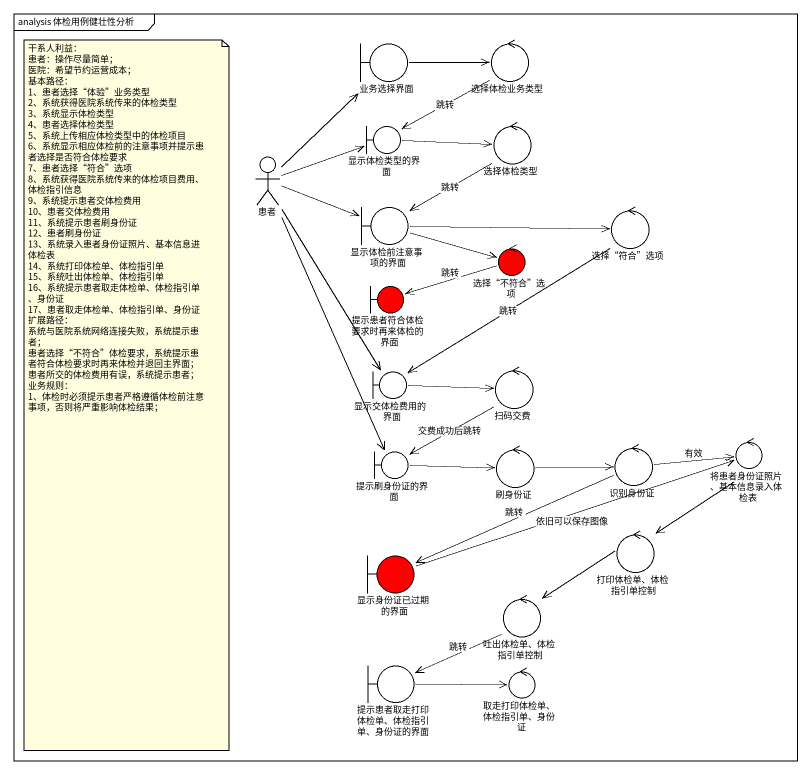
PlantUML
@startuml
mainframe analysis 体检用例健壮性分析
boundary 业务选择界面
control 选择体检业务类型
boundary 显示体检类型的界面
control 选择体检类型
actor 患者
boundary 显示体检前注意事项的界面
control "选择“符合”选项" as 选择_符合_选项
boundary 提示患者符合体检要求时再来体检的界面 #FF0000
control "选择“不符合”选项" as 选择_不符合_选项 #FF0000
boundary 显示交体检费用的界面
control 扫码交费
boundary 提示刷身份证的界面
control 刷身份证
control 识别身份证
control "将患者身份证照片、基本信息录入体检表" as 将患者身份证照片_基本信息录入体检表
boundary 显示身份证已过期的界面 #FF0000
control "打印体检单、体检指引单控制" as 打印体检单_体检指引单控制
control "吐出体检单、体检指引单控制" as 吐出体检单_体检指引单控制
boundary "提示患者取走打印体检单、体检指引单、身份证的界面" as 提示患者取走打印体检单_体检指引单_身份证的界面
control "取走打印体检单、体检指引单、身份证" as 取走打印体检单_体检指引单_身份证
业务选择界面 -right-> 选择体检业务类型
选择体检业务类型 --> 显示体检类型的界面 : 跳转
显示体检类型的界面 -right-> 选择体检类型
选择体检类型 --> 显示体检前注意事项的界面 : 跳转
患者 -up-> 业务选择界面
患者 -right-> 显示体检类型的界面
患者 -right-> 显示体检前注意事项的界面
患者 --> 显示交体检费用的界面
患者 --> 提示刷身份证的界面
显示体检前注意事项的界面 -right-> 选择_符合_选项
显示体检前注意事项的界面 -right-> 选择_不符合_选项
选择_符合_选项 --> 显示交体检费用的界面 : 跳转
选择_不符合_选项 -left-> 提示患者符合体检要求时再来体检的界面 : 跳转
显示交体检费用的界面 -right-> 扫码交费
扫码交费 --> 提示刷身份证的界面 : 交费成功后跳转
提示刷身份证的界面 -right-> 刷身份证
刷身份证 -right-> 识别身份证
识别身份证 -right-> 将患者身份证照片_基本信息录入体检表 : 有效
识别身份证 -left-> 显示身份证已过期的界面 : 跳转
将患者身份证照片_基本信息录入体检表 --> 打印体检单_体检指引单控制
显示身份证已过期的界面 -right-> 将患者身份证照片_基本信息录入体检表 : 依旧可以保存图像
打印体检单_体检指引单控制 -left-> 吐出体检单_体检指引单控制
吐出体检单_体检指引单控制 -left-> 提示患者取走打印体检单_体检指引单_身份证的界面 : 跳转
提示患者取走打印体检单_体检指引单_身份证的界面 -right-> 取走打印体检单_体检指引单_身份证
note as N1
  干系人利益：
  患者：操作尽量简单；
  医院：希望节约运营成本；
  基本路径：
  1、患者选择“体验”业务类型
  2、系统获得医院系统传来的体检类型
  3、系统显示体检类型
  4、患者选择体检类型
  5、系统上传相应体检类型中的体检项目
  6、系统显示相应体检前的注意事项并提示患者选择是否符合体检要求
  7、患者选择“符合”选项
  8、系统获得医院系统传来的体检项目费用、体检指引信息
  9、系统提示患者交体检费用
  10、患者交体检费用
  11、系统提示患者刷身份证
  12、患者刷身份证
  13、系统录入患者身份证照片、基本信息进体检表
  14、系统打印体检单、体检指引单
  15、系统吐出体检单、体检指引单
  16、系统提示患者取走体检单、体检指引单、身份证
  17、患者取走体检单、体检指引单、身份证
  扩展路径：
  系统与医院系统网络连接失败，系统提示患者；
  患者选择“不符合”体检要求，系统提示患者符合体检要求时再来体检并退回主界面；
  患者所交的体检费用有误，系统提示患者；
  业务规则：
  1、体检时必须提示患者严格遵循体检前注意事项，否则将严重影响体检结果；
end note
@enduml
